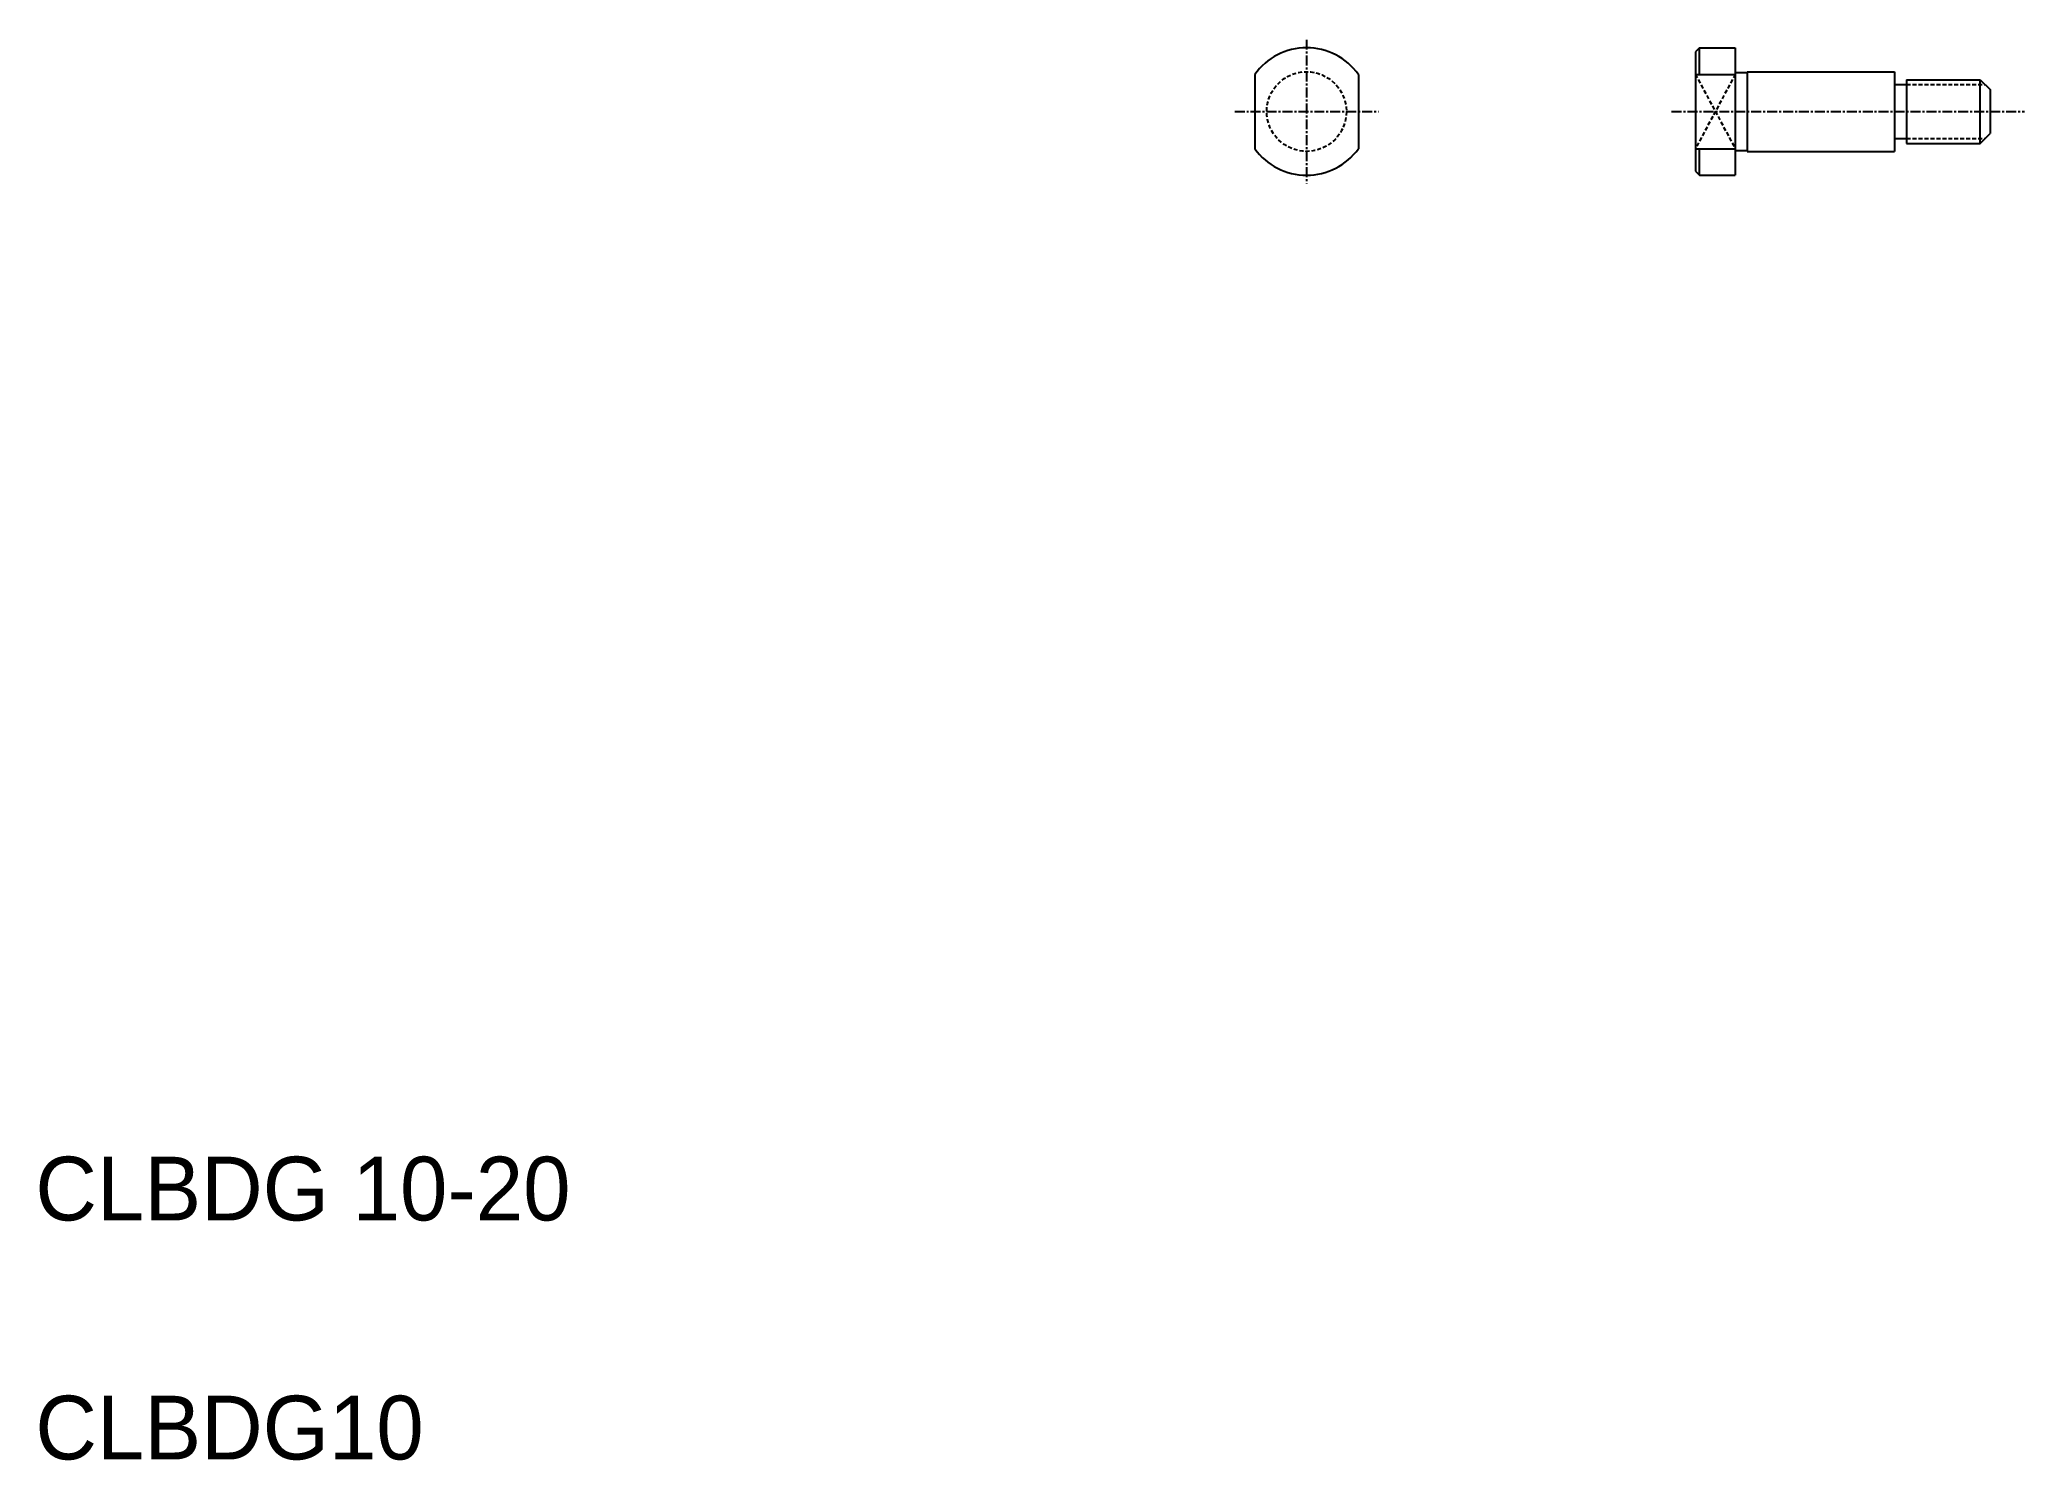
# Model space of a CAD drawing. Extents: x -20 to 230, y 22 to 201.
import ezdxf

# ---------------------------------------------------------------- set-up
doc = ezdxf.new("R2010")
doc.units = 0
doc.linetypes.add('CENTER', pattern=[2, 1.25, -0.25, 0.25, -0.25])
doc.linetypes.add('DASHED', pattern=[0.75, 0.5, -0.25])
doc.layers.get('0').update_dxf_attribs({"linetype": 'CONTINUOUS'})
doc.layers.add('CENTER', color=1, linetype='CENTER')

msp = doc.modelspace()

# ---------------------------------------------------------------- linework, layer by layer
at = {"color": 7, "linetype": 'CONTINUOUS'}
for p, q in [((188.78, 199.59), (188.28, 199.09)), ((188.78, 199.59), (193.28, 199.59)), ((188.78, 196.26), (188.78, 199.59)), ((193.28, 199.59), (193.28, 183.59)), ((188.28, 199.09), (188.28, 184.09)), ((132.96, 196.26), (132.96, 186.93)), ((145.96, 196.26), (145.96, 186.93)), ((188.28, 196.26), (193.28, 196.26)), ((193.28, 196.49), (194.78, 196.49)), ((194.78, 196.59), (213.28, 196.59)), ((194.78, 196.59), (194.78, 186.59)), ((213.28, 196.59), (213.28, 186.59)), ((213.28, 194.99), (214.78, 194.99)), ((214.78, 195.59), (214.78, 187.59)), ((214.78, 195.59), (224.03, 195.59)), ((224.03, 195.59), (225.28, 194.34)), ((224.03, 187.59), (224.03, 195.59)), ((225.28, 194.34), (225.28, 188.84)), ((132.96, 193.93), (132.96, 193.93)), ((132.96, 191.59), (132.96, 191.59)), ((188.28, 186.93), (193.28, 186.93)), ((188.78, 183.59), (188.78, 186.93)), ((213.28, 188.19), (214.78, 188.19)), ((214.78, 187.59), (224.03, 187.59)), ((224.03, 187.59), (225.28, 188.84)), ((193.28, 186.69), (194.78, 186.69)), ((194.78, 186.59), (213.28, 186.59)), ((188.28, 184.09), (188.78, 183.59)), ((188.78, 183.59), (193.28, 183.59))]:
    msp.add_line(p, q, dxfattribs=at)
at = {"color": 3, "linetype": 'DASHED'}
for p, q in [((188.28, 196.26), (193.28, 186.93)), ((193.28, 196.26), (188.28, 186.93)), ((214.78, 194.99), (224.63, 194.99)), ((214.78, 188.19), (224.63, 188.19))]:
    msp.add_line(p, q, dxfattribs=at)
msp.add_circle((139.46, 191.59), 5, dxfattribs=at)
at = {"color": 7, "linetype": 'CONTINUOUS'}
for start, end in [(35.6591, 144.3409), (215.6591, 324.3409)]:
    msp.add_arc((139.46, 191.59), 8, start, end, dxfattribs=at)
at = {"layer": 'CENTER', "color": 1, "linetype": 'CENTER'}
for p, q in [((139.46, 200.61), (139.46, 182.58)), ((130.44, 191.59), (148.48, 191.59)), ((185.28, 191.59), (229.57, 191.59))]:
    msp.add_line(p, q, dxfattribs=at)

# ---------------------------------------------------------------- texts
at = {"color": 7, "linetype": 'CONTINUOUS'}
for s, p in [('CLBDG 10-20', (-20.13, 52.4)), ('CLBDG10', (-20.13, 22.4))]:
    msp.add_text(s, height=8, dxfattribs=at).set_placement(p)

doc.saveas('drawing.dxf')
